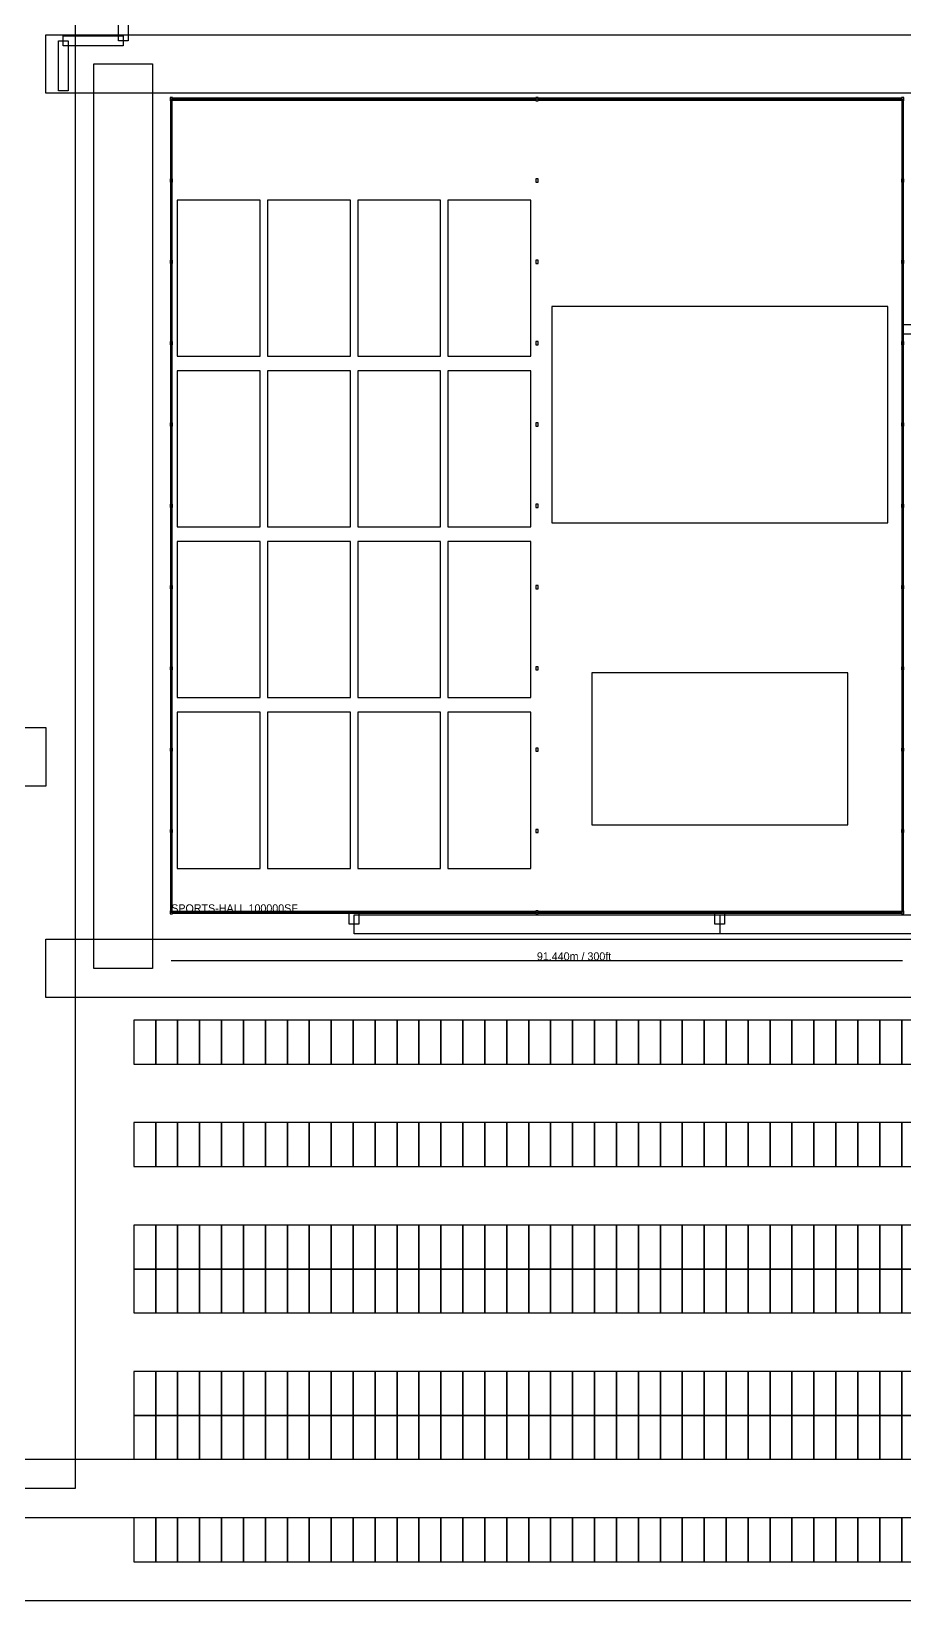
# Model space of a CAD drawing. Header units: metres. Extents: x 0 to 400, y -12 to 500.
# Drawn here: x 102.5 to 211.7, y 0 to 196.1 of the extents above; entities that cross this region are included whole.
import ezdxf

# ---------------------------------------------------------------- set-up
doc = ezdxf.new("R2010")
doc.units = ezdxf.units.M
for name, color, linetype in [('ASSUMED_BOUNDARY', 7, 'CONTINUOUS'), ('COURT_FREE_ZONE', 7, 'CONTINUOUS'), ('DIMENSIONS', 7, 'CONTINUOUS'), ('HALL_SPORTS-HALL', 7, 'CONTINUOUS'), ('IFCCOLUMN', 7, 'CONTINUOUS'), ('IFCDOOR', 7, 'CONTINUOUS'), ('IFCWALL', 7, 'CONTINUOUS'), ('NOTES', 7, 'CONTINUOUS'), ('PARKING_L1', 7, 'CONTINUOUS'), ('SITE_ROADS', 7, 'CONTINUOUS'), ('SITE_WALKS', 7, 'CONTINUOUS')]:
    doc.layers.add(name, color=color, linetype=linetype)

msp = doc.modelspace()

# ---------------------------------------------------------------- linework, layer by layer
at = {"layer": 'ASSUMED_BOUNDARY'}
msp.add_lwpolyline([(20, 0), (400, 0), (400, 500), (0, 500), (0, 196.485768), (20, 196.485768), (20, 121), (2, 121), (2, 86), (20, 86)], close=True, dxfattribs=at)
at = {"layer": 'COURT_FREE_ZONE'}
for points in [[(120.762, 155.4944), (131.1252, 155.4944), (131.1252, 175.0016), (120.762, 175.0016)], [(132.0396, 155.4944), (142.4028, 155.4944), (142.4028, 175.0016), (132.0396, 175.0016)], [(143.3172, 155.4944), (153.6804, 155.4944), (153.6804, 175.0016), (143.3172, 175.0016)], [(154.5948, 155.4944), (164.958, 155.4944), (164.958, 175.0016), (154.5948, 175.0016)], [(209.58, 134.6792), (209.58, 161.6792), (167.58, 161.6792), (167.58, 134.6792)], [(120.762, 134.1584), (131.1252, 134.1584), (131.1252, 153.6656), (120.762, 153.6656)], [(132.0396, 134.1584), (142.4028, 134.1584), (142.4028, 153.6656), (132.0396, 153.6656)], [(143.3172, 134.1584), (153.6804, 134.1584), (153.6804, 153.6656), (143.3172, 153.6656)], [(154.5948, 134.1584), (164.958, 134.1584), (164.958, 153.6656), (154.5948, 153.6656)], [(120.762, 112.8224), (131.1252, 112.8224), (131.1252, 132.3296), (120.762, 132.3296)], [(132.0396, 112.8224), (142.4028, 112.8224), (142.4028, 132.3296), (132.0396, 132.3296)], [(143.3172, 112.8224), (153.6804, 112.8224), (153.6804, 132.3296), (143.3172, 132.3296)], [(154.5948, 112.8224), (164.958, 112.8224), (164.958, 132.3296), (154.5948, 132.3296)], [(172.58, 96.9216), (204.58, 96.9216), (204.58, 115.9216), (172.58, 115.9216)], [(120.762, 91.4864), (131.1252, 91.4864), (131.1252, 110.9936), (120.762, 110.9936)], [(132.0396, 91.4864), (142.4028, 91.4864), (142.4028, 110.9936), (132.0396, 110.9936)], [(143.3172, 91.4864), (153.6804, 91.4864), (153.6804, 110.9936), (143.3172, 110.9936)], [(154.5948, 91.4864), (164.958, 91.4864), (164.958, 110.9936), (154.5948, 110.9936)]]:
    msp.add_lwpolyline(points, close=True, dxfattribs=at)
at = {"layer": 'DIMENSIONS'}
msp.add_lwpolyline([(120, 80), (211.44, 80)], dxfattribs=at)
at = {"layer": 'HALL_SPORTS-HALL'}
msp.add_lwpolyline([(120, 86), (211.44, 86), (211.44, 187.6), (120, 187.6)], close=True, dxfattribs=at)
at = {"layer": 'IFCCOLUMN'}
for points in [[(119.85, 187.400006), (120.15, 187.400006), (120.15, 187.800006), (119.85, 187.800006)], [(165.570001, 187.400006), (165.870001, 187.400006), (165.870001, 187.800006), (165.570001, 187.800006)], [(211.290002, 187.400006), (211.590002, 187.400006), (211.590002, 187.800006), (211.290002, 187.800006)], [(119.85, 177.240002), (120.15, 177.240002), (120.15, 177.640002), (119.85, 177.640002)], [(165.570001, 177.240002), (165.870001, 177.240002), (165.870001, 177.640002), (165.570001, 177.640002)], [(211.290002, 177.240002), (211.590002, 177.240002), (211.590002, 177.640002), (211.290002, 177.640002)], [(119.85, 167.079999), (120.15, 167.079999), (120.15, 167.479999), (119.85, 167.479999)], [(165.570001, 167.079999), (165.870001, 167.079999), (165.870001, 167.479999), (165.570001, 167.479999)], [(211.290002, 167.079999), (211.590002, 167.079999), (211.590002, 167.479999), (211.290002, 167.479999)], [(119.85, 156.919995), (120.15, 156.919995), (120.15, 157.319995), (119.85, 157.319995)], [(165.570001, 156.919995), (165.870001, 156.919995), (165.870001, 157.319995), (165.570001, 157.319995)], [(211.290002, 156.919995), (211.590002, 156.919995), (211.590002, 157.319995), (211.290002, 157.319995)], [(119.85, 146.760007), (120.15, 146.760007), (120.15, 147.160007), (119.85, 147.160007)], [(165.570001, 146.760007), (165.870001, 146.760007), (165.870001, 147.160007), (165.570001, 147.160007)], [(211.290002, 146.760007), (211.590002, 146.760007), (211.590002, 147.160007), (211.290002, 147.160007)], [(119.85, 136.600003), (120.15, 136.600003), (120.15, 137.000003), (119.85, 137.000003)], [(165.570001, 136.600003), (165.870001, 136.600003), (165.870001, 137.000003), (165.570001, 137.000003)], [(211.290002, 136.600003), (211.590002, 136.600003), (211.590002, 137.000003), (211.290002, 137.000003)], [(119.85, 126.439999), (120.15, 126.439999), (120.15, 126.839999), (119.85, 126.839999)], [(165.570001, 126.439999), (165.870001, 126.439999), (165.870001, 126.839999), (165.570001, 126.839999)], [(211.290002, 126.439999), (211.590002, 126.439999), (211.590002, 126.839999), (211.290002, 126.839999)], [(119.85, 116.280003), (120.15, 116.280003), (120.15, 116.680003), (119.85, 116.680003)], [(165.570001, 116.280003), (165.870001, 116.280003), (165.870001, 116.680003), (165.570001, 116.680003)], [(211.290002, 116.280003), (211.590002, 116.280003), (211.590002, 116.680003), (211.290002, 116.680003)], [(119.85, 106.12), (120.15, 106.12), (120.15, 106.52), (119.85, 106.52)], [(165.570001, 106.12), (165.870001, 106.12), (165.870001, 106.52), (165.570001, 106.52)], [(211.290002, 106.12), (211.590002, 106.12), (211.590002, 106.52), (211.290002, 106.52)], [(119.85, 95.960004), (120.15, 95.960004), (120.15, 96.360004), (119.85, 96.360004)], [(165.570001, 95.960004), (165.870001, 95.960004), (165.870001, 96.360004), (165.570001, 96.360004)], [(211.290002, 95.960004), (211.590002, 95.960004), (211.590002, 96.360004), (211.290002, 96.360004)], [(119.85, 85.8), (120.15, 85.8), (120.15, 86.2), (119.85, 86.2)], [(165.570001, 85.8), (165.870001, 85.8), (165.870001, 86.2), (165.570001, 86.2)], [(211.290002, 85.8), (211.590002, 85.8), (211.590002, 86.2), (211.290002, 86.2)]]:
    msp.add_lwpolyline(points, close=True, dxfattribs=at)
at = {"layer": 'IFCDOOR'}
for points in [[(141.6408, 187.57), (144.0792, 187.57), (144.0792, 187.63), (141.6408, 187.63)], [(187.3608, 187.57), (189.7992, 187.57), (189.7992, 187.63), (187.3608, 187.63)], [(211.41, 160.3712), (211.47, 160.3712), (211.47, 164.0288), (211.41, 164.0288)], [(119.97, 130.5008), (120.03, 130.5008), (120.03, 132.9392), (119.97, 132.9392)], [(141.6408, 85.97), (144.0792, 85.97), (144.0792, 86.03), (141.6408, 86.03)], [(187.3608, 85.97), (189.7992, 85.97), (189.7992, 86.03), (187.3608, 86.03)]]:
    msp.add_lwpolyline(points, close=True, dxfattribs=at)
at = {"layer": 'IFCWALL'}
for points in [[(119.89, 177.54), (120.11, 177.54), (120.11, 187.5), (119.89, 187.5)], [(119.89, 177.54), (120.11, 177.54), (120.11, 187.5), (119.89, 187.5)], [(120.15, 187.49), (165.57, 187.49), (165.57, 187.71), (120.15, 187.71)], [(165.87, 187.49), (211.29, 187.49), (211.29, 187.71), (165.87, 187.71)], [(211.33, 177.54), (211.55, 177.54), (211.55, 187.5), (211.33, 187.5)], [(211.33, 177.54), (211.55, 177.54), (211.55, 187.5), (211.33, 187.5)], [(119.89, 167.38), (120.11, 167.38), (120.11, 177.34), (119.89, 177.34)], [(119.89, 167.38), (120.11, 167.38), (120.11, 177.34), (119.89, 177.34)], [(211.33, 167.38), (211.55, 167.38), (211.55, 177.34), (211.33, 177.34)], [(211.33, 167.38), (211.55, 167.38), (211.55, 177.34), (211.33, 177.34)], [(119.89, 157.22), (120.11, 157.22), (120.11, 167.18), (119.89, 167.18)], [(119.89, 157.22), (120.11, 157.22), (120.11, 167.18), (119.89, 167.18)], [(211.33, 157.22), (211.55, 157.22), (211.55, 167.18), (211.33, 167.18)], [(119.89, 147.06), (120.11, 147.06), (120.11, 157.02), (119.89, 157.02)], [(119.89, 147.06), (120.11, 147.06), (120.11, 157.02), (119.89, 157.02)], [(211.33, 147.06), (211.55, 147.06), (211.55, 157.02), (211.33, 157.02)], [(211.33, 147.06), (211.55, 147.06), (211.55, 157.02), (211.33, 157.02)], [(119.89, 136.9), (120.11, 136.9), (120.11, 146.86), (119.89, 146.86)], [(119.89, 136.9), (120.11, 136.9), (120.11, 146.86), (119.89, 146.86)], [(211.33, 136.9), (211.55, 136.9), (211.55, 146.86), (211.33, 146.86)], [(211.33, 136.9), (211.55, 136.9), (211.55, 146.86), (211.33, 146.86)], [(119.89, 126.74), (120.11, 126.74), (120.11, 136.7), (119.89, 136.7)], [(211.33, 126.74), (211.55, 126.74), (211.55, 136.7), (211.33, 136.7)], [(211.33, 126.74), (211.55, 126.74), (211.55, 136.7), (211.33, 136.7)], [(119.89, 116.58), (120.11, 116.58), (120.11, 126.54), (119.89, 126.54)], [(119.89, 116.58), (120.11, 116.58), (120.11, 126.54), (119.89, 126.54)], [(211.33, 116.58), (211.55, 116.58), (211.55, 126.54), (211.33, 126.54)], [(211.33, 116.58), (211.55, 116.58), (211.55, 126.54), (211.33, 126.54)], [(119.89, 106.42), (120.11, 106.42), (120.11, 116.38), (119.89, 116.38)], [(119.89, 106.42), (120.11, 106.42), (120.11, 116.38), (119.89, 116.38)], [(211.33, 106.42), (211.55, 106.42), (211.55, 116.38), (211.33, 116.38)], [(211.33, 106.42), (211.55, 106.42), (211.55, 116.38), (211.33, 116.38)], [(119.89, 96.26), (120.11, 96.26), (120.11, 106.22), (119.89, 106.22)], [(119.89, 96.26), (120.11, 96.26), (120.11, 106.22), (119.89, 106.22)], [(211.33, 96.26), (211.55, 96.26), (211.55, 106.22), (211.33, 106.22)], [(211.33, 96.26), (211.55, 96.26), (211.55, 106.22), (211.33, 106.22)], [(119.89, 86.1), (120.11, 86.1), (120.11, 96.06), (119.89, 96.06)], [(119.89, 86.1), (120.11, 86.1), (120.11, 96.06), (119.89, 96.06)], [(211.33, 86.1), (211.55, 86.1), (211.55, 96.06), (211.33, 96.06)], [(211.33, 86.1), (211.55, 86.1), (211.55, 96.06), (211.33, 96.06)], [(120.15, 85.89), (165.57, 85.89), (165.57, 86.11), (120.15, 86.11)], [(165.87, 85.89), (211.29, 85.89), (211.29, 86.11), (165.87, 86.11)]]:
    msp.add_lwpolyline(points, close=True, dxfattribs=at)
at = {"layer": 'PARKING_L1'}
for points in [[(115.3152, 67.0352), (118.0584, 67.0352), (118.0584, 72.5216), (115.3152, 72.5216)], [(118.0584, 67.0352), (120.8016, 67.0352), (120.8016, 72.5216), (118.0584, 72.5216)], [(120.8016, 67.0352), (123.5448, 67.0352), (123.5448, 72.5216), (120.8016, 72.5216)], [(123.5448, 67.0352), (126.288, 67.0352), (126.288, 72.5216), (123.5448, 72.5216)], [(126.288, 67.0352), (129.0312, 67.0352), (129.0312, 72.5216), (126.288, 72.5216)], [(129.0312, 67.0352), (131.7744, 67.0352), (131.7744, 72.5216), (129.0312, 72.5216)], [(131.7744, 67.0352), (134.5176, 67.0352), (134.5176, 72.5216), (131.7744, 72.5216)], [(134.5176, 67.0352), (137.2608, 67.0352), (137.2608, 72.5216), (134.5176, 72.5216)], [(137.2608, 67.0352), (140.004, 67.0352), (140.004, 72.5216), (137.2608, 72.5216)], [(140.004, 67.0352), (142.7472, 67.0352), (142.7472, 72.5216), (140.004, 72.5216)], [(142.7472, 67.0352), (145.4904, 67.0352), (145.4904, 72.5216), (142.7472, 72.5216)], [(145.4904, 67.0352), (148.2336, 67.0352), (148.2336, 72.5216), (145.4904, 72.5216)], [(148.2336, 67.0352), (150.9768, 67.0352), (150.9768, 72.5216), (148.2336, 72.5216)], [(150.9768, 67.0352), (153.72, 67.0352), (153.72, 72.5216), (150.9768, 72.5216)], [(153.72, 67.0352), (156.4632, 67.0352), (156.4632, 72.5216), (153.72, 72.5216)], [(156.4632, 67.0352), (159.2064, 67.0352), (159.2064, 72.5216), (156.4632, 72.5216)], [(159.2064, 67.0352), (161.9496, 67.0352), (161.9496, 72.5216), (159.2064, 72.5216)], [(161.9496, 67.0352), (164.6928, 67.0352), (164.6928, 72.5216), (161.9496, 72.5216)], [(164.6928, 67.0352), (167.436, 67.0352), (167.436, 72.5216), (164.6928, 72.5216)], [(167.436, 67.0352), (170.1792, 67.0352), (170.1792, 72.5216), (167.436, 72.5216)], [(170.1792, 67.0352), (172.9224, 67.0352), (172.9224, 72.5216), (170.1792, 72.5216)], [(172.9224, 67.0352), (175.6656, 67.0352), (175.6656, 72.5216), (172.9224, 72.5216)], [(175.6656, 67.0352), (178.4088, 67.0352), (178.4088, 72.5216), (175.6656, 72.5216)], [(178.4088, 67.0352), (181.152, 67.0352), (181.152, 72.5216), (178.4088, 72.5216)], [(181.152, 67.0352), (183.8952, 67.0352), (183.8952, 72.5216), (181.152, 72.5216)], [(183.8952, 67.0352), (186.6384, 67.0352), (186.6384, 72.5216), (183.8952, 72.5216)], [(186.6384, 67.0352), (189.3816, 67.0352), (189.3816, 72.5216), (186.6384, 72.5216)], [(189.3816, 67.0352), (192.1248, 67.0352), (192.1248, 72.5216), (189.3816, 72.5216)], [(192.1248, 67.0352), (194.868, 67.0352), (194.868, 72.5216), (192.1248, 72.5216)], [(194.868, 67.0352), (197.6112, 67.0352), (197.6112, 72.5216), (194.868, 72.5216)], [(197.6112, 67.0352), (200.3544, 67.0352), (200.3544, 72.5216), (197.6112, 72.5216)], [(200.3544, 67.0352), (203.0976, 67.0352), (203.0976, 72.5216), (200.3544, 72.5216)], [(203.0976, 67.0352), (205.8408, 67.0352), (205.8408, 72.5216), (203.0976, 72.5216)], [(205.8408, 67.0352), (208.584, 67.0352), (208.584, 72.5216), (205.8408, 72.5216)], [(208.584, 67.0352), (211.3272, 67.0352), (211.3272, 72.5216), (208.584, 72.5216)], [(211.3272, 67.0352), (214.0704, 67.0352), (214.0704, 72.5216), (211.3272, 72.5216)], [(115.3152, 54.2336), (118.0584, 54.2336), (118.0584, 59.72), (115.3152, 59.72)], [(118.0584, 54.2336), (120.8016, 54.2336), (120.8016, 59.72), (118.0584, 59.72)], [(120.8016, 54.2336), (123.5448, 54.2336), (123.5448, 59.72), (120.8016, 59.72)], [(123.5448, 54.2336), (126.288, 54.2336), (126.288, 59.72), (123.5448, 59.72)], [(126.288, 54.2336), (129.0312, 54.2336), (129.0312, 59.72), (126.288, 59.72)], [(129.0312, 54.2336), (131.7744, 54.2336), (131.7744, 59.72), (129.0312, 59.72)], [(131.7744, 54.2336), (134.5176, 54.2336), (134.5176, 59.72), (131.7744, 59.72)], [(134.5176, 54.2336), (137.2608, 54.2336), (137.2608, 59.72), (134.5176, 59.72)], [(137.2608, 54.2336), (140.004, 54.2336), (140.004, 59.72), (137.2608, 59.72)], [(140.004, 54.2336), (142.7472, 54.2336), (142.7472, 59.72), (140.004, 59.72)], [(142.7472, 54.2336), (145.4904, 54.2336), (145.4904, 59.72), (142.7472, 59.72)], [(145.4904, 54.2336), (148.2336, 54.2336), (148.2336, 59.72), (145.4904, 59.72)], [(148.2336, 54.2336), (150.9768, 54.2336), (150.9768, 59.72), (148.2336, 59.72)], [(150.9768, 54.2336), (153.72, 54.2336), (153.72, 59.72), (150.9768, 59.72)], [(153.72, 54.2336), (156.4632, 54.2336), (156.4632, 59.72), (153.72, 59.72)], [(156.4632, 54.2336), (159.2064, 54.2336), (159.2064, 59.72), (156.4632, 59.72)], [(159.2064, 54.2336), (161.9496, 54.2336), (161.9496, 59.72), (159.2064, 59.72)], [(161.9496, 54.2336), (164.6928, 54.2336), (164.6928, 59.72), (161.9496, 59.72)], [(164.6928, 54.2336), (167.436, 54.2336), (167.436, 59.72), (164.6928, 59.72)], [(167.436, 54.2336), (170.1792, 54.2336), (170.1792, 59.72), (167.436, 59.72)], [(170.1792, 54.2336), (172.9224, 54.2336), (172.9224, 59.72), (170.1792, 59.72)], [(172.9224, 54.2336), (175.6656, 54.2336), (175.6656, 59.72), (172.9224, 59.72)], [(175.6656, 54.2336), (178.4088, 54.2336), (178.4088, 59.72), (175.6656, 59.72)], [(178.4088, 54.2336), (181.152, 54.2336), (181.152, 59.72), (178.4088, 59.72)], [(181.152, 54.2336), (183.8952, 54.2336), (183.8952, 59.72), (181.152, 59.72)], [(183.8952, 54.2336), (186.6384, 54.2336), (186.6384, 59.72), (183.8952, 59.72)], [(186.6384, 54.2336), (189.3816, 54.2336), (189.3816, 59.72), (186.6384, 59.72)], [(189.3816, 54.2336), (192.1248, 54.2336), (192.1248, 59.72), (189.3816, 59.72)], [(192.1248, 54.2336), (194.868, 54.2336), (194.868, 59.72), (192.1248, 59.72)], [(194.868, 54.2336), (197.6112, 54.2336), (197.6112, 59.72), (194.868, 59.72)], [(197.6112, 54.2336), (200.3544, 54.2336), (200.3544, 59.72), (197.6112, 59.72)], [(200.3544, 54.2336), (203.0976, 54.2336), (203.0976, 59.72), (200.3544, 59.72)], [(203.0976, 54.2336), (205.8408, 54.2336), (205.8408, 59.72), (203.0976, 59.72)], [(205.8408, 54.2336), (208.584, 54.2336), (208.584, 59.72), (205.8408, 59.72)], [(208.584, 54.2336), (211.3272, 54.2336), (211.3272, 59.72), (208.584, 59.72)], [(211.3272, 54.2336), (214.0704, 54.2336), (214.0704, 59.72), (211.3272, 59.72)], [(115.3152, 41.432), (118.0584, 41.432), (118.0584, 46.9184), (115.3152, 46.9184)], [(118.0584, 41.432), (120.8016, 41.432), (120.8016, 46.9184), (118.0584, 46.9184)], [(120.8016, 41.432), (123.5448, 41.432), (123.5448, 46.9184), (120.8016, 46.9184)], [(123.5448, 41.432), (126.288, 41.432), (126.288, 46.9184), (123.5448, 46.9184)], [(126.288, 41.432), (129.0312, 41.432), (129.0312, 46.9184), (126.288, 46.9184)], [(129.0312, 41.432), (131.7744, 41.432), (131.7744, 46.9184), (129.0312, 46.9184)], [(131.7744, 41.432), (134.5176, 41.432), (134.5176, 46.9184), (131.7744, 46.9184)], [(134.5176, 41.432), (137.2608, 41.432), (137.2608, 46.9184), (134.5176, 46.9184)], [(137.2608, 41.432), (140.004, 41.432), (140.004, 46.9184), (137.2608, 46.9184)], [(140.004, 41.432), (142.7472, 41.432), (142.7472, 46.9184), (140.004, 46.9184)], [(142.7472, 41.432), (145.4904, 41.432), (145.4904, 46.9184), (142.7472, 46.9184)], [(145.4904, 41.432), (148.2336, 41.432), (148.2336, 46.9184), (145.4904, 46.9184)], [(148.2336, 41.432), (150.9768, 41.432), (150.9768, 46.9184), (148.2336, 46.9184)], [(150.9768, 41.432), (153.72, 41.432), (153.72, 46.9184), (150.9768, 46.9184)], [(153.72, 41.432), (156.4632, 41.432), (156.4632, 46.9184), (153.72, 46.9184)], [(156.4632, 41.432), (159.2064, 41.432), (159.2064, 46.9184), (156.4632, 46.9184)], [(159.2064, 41.432), (161.9496, 41.432), (161.9496, 46.9184), (159.2064, 46.9184)], [(161.9496, 41.432), (164.6928, 41.432), (164.6928, 46.9184), (161.9496, 46.9184)], [(164.6928, 41.432), (167.436, 41.432), (167.436, 46.9184), (164.6928, 46.9184)], [(167.436, 41.432), (170.1792, 41.432), (170.1792, 46.9184), (167.436, 46.9184)], [(170.1792, 41.432), (172.9224, 41.432), (172.9224, 46.9184), (170.1792, 46.9184)], [(172.9224, 41.432), (175.6656, 41.432), (175.6656, 46.9184), (172.9224, 46.9184)], [(175.6656, 41.432), (178.4088, 41.432), (178.4088, 46.9184), (175.6656, 46.9184)], [(178.4088, 41.432), (181.152, 41.432), (181.152, 46.9184), (178.4088, 46.9184)], [(181.152, 41.432), (183.8952, 41.432), (183.8952, 46.9184), (181.152, 46.9184)], [(183.8952, 41.432), (186.6384, 41.432), (186.6384, 46.9184), (183.8952, 46.9184)], [(186.6384, 41.432), (189.3816, 41.432), (189.3816, 46.9184), (186.6384, 46.9184)], [(189.3816, 41.432), (192.1248, 41.432), (192.1248, 46.9184), (189.3816, 46.9184)], [(192.1248, 41.432), (194.868, 41.432), (194.868, 46.9184), (192.1248, 46.9184)], [(194.868, 41.432), (197.6112, 41.432), (197.6112, 46.9184), (194.868, 46.9184)], [(197.6112, 41.432), (200.3544, 41.432), (200.3544, 46.9184), (197.6112, 46.9184)], [(200.3544, 41.432), (203.0976, 41.432), (203.0976, 46.9184), (200.3544, 46.9184)], [(203.0976, 41.432), (205.8408, 41.432), (205.8408, 46.9184), (203.0976, 46.9184)], [(205.8408, 41.432), (208.584, 41.432), (208.584, 46.9184), (205.8408, 46.9184)], [(208.584, 41.432), (211.3272, 41.432), (211.3272, 46.9184), (208.584, 46.9184)], [(211.3272, 41.432), (214.0704, 41.432), (214.0704, 46.9184), (211.3272, 46.9184)], [(115.3152, 35.9456), (118.0584, 35.9456), (118.0584, 41.432), (115.3152, 41.432)], [(118.0584, 35.9456), (120.8016, 35.9456), (120.8016, 41.432), (118.0584, 41.432)], [(120.8016, 35.9456), (123.5448, 35.9456), (123.5448, 41.432), (120.8016, 41.432)], [(123.5448, 35.9456), (126.288, 35.9456), (126.288, 41.432), (123.5448, 41.432)], [(126.288, 35.9456), (129.0312, 35.9456), (129.0312, 41.432), (126.288, 41.432)], [(129.0312, 35.9456), (131.7744, 35.9456), (131.7744, 41.432), (129.0312, 41.432)], [(131.7744, 35.9456), (134.5176, 35.9456), (134.5176, 41.432), (131.7744, 41.432)], [(134.5176, 35.9456), (137.2608, 35.9456), (137.2608, 41.432), (134.5176, 41.432)], [(137.2608, 35.9456), (140.004, 35.9456), (140.004, 41.432), (137.2608, 41.432)], [(140.004, 35.9456), (142.7472, 35.9456), (142.7472, 41.432), (140.004, 41.432)], [(142.7472, 35.9456), (145.4904, 35.9456), (145.4904, 41.432), (142.7472, 41.432)], [(145.4904, 35.9456), (148.2336, 35.9456), (148.2336, 41.432), (145.4904, 41.432)], [(148.2336, 35.9456), (150.9768, 35.9456), (150.9768, 41.432), (148.2336, 41.432)], [(150.9768, 35.9456), (153.72, 35.9456), (153.72, 41.432), (150.9768, 41.432)], [(153.72, 35.9456), (156.4632, 35.9456), (156.4632, 41.432), (153.72, 41.432)], [(156.4632, 35.9456), (159.2064, 35.9456), (159.2064, 41.432), (156.4632, 41.432)], [(159.2064, 35.9456), (161.9496, 35.9456), (161.9496, 41.432), (159.2064, 41.432)], [(161.9496, 35.9456), (164.6928, 35.9456), (164.6928, 41.432), (161.9496, 41.432)], [(164.6928, 35.9456), (167.436, 35.9456), (167.436, 41.432), (164.6928, 41.432)], [(167.436, 35.9456), (170.1792, 35.9456), (170.1792, 41.432), (167.436, 41.432)], [(170.1792, 35.9456), (172.9224, 35.9456), (172.9224, 41.432), (170.1792, 41.432)], [(172.9224, 35.9456), (175.6656, 35.9456), (175.6656, 41.432), (172.9224, 41.432)], [(175.6656, 35.9456), (178.4088, 35.9456), (178.4088, 41.432), (175.6656, 41.432)], [(178.4088, 35.9456), (181.152, 35.9456), (181.152, 41.432), (178.4088, 41.432)], [(181.152, 35.9456), (183.8952, 35.9456), (183.8952, 41.432), (181.152, 41.432)], [(183.8952, 35.9456), (186.6384, 35.9456), (186.6384, 41.432), (183.8952, 41.432)], [(186.6384, 35.9456), (189.3816, 35.9456), (189.3816, 41.432), (186.6384, 41.432)], [(189.3816, 35.9456), (192.1248, 35.9456), (192.1248, 41.432), (189.3816, 41.432)], [(192.1248, 35.9456), (194.868, 35.9456), (194.868, 41.432), (192.1248, 41.432)], [(194.868, 35.9456), (197.6112, 35.9456), (197.6112, 41.432), (194.868, 41.432)], [(197.6112, 35.9456), (200.3544, 35.9456), (200.3544, 41.432), (197.6112, 41.432)], [(200.3544, 35.9456), (203.0976, 35.9456), (203.0976, 41.432), (200.3544, 41.432)], [(203.0976, 35.9456), (205.8408, 35.9456), (205.8408, 41.432), (203.0976, 41.432)], [(205.8408, 35.9456), (208.584, 35.9456), (208.584, 41.432), (205.8408, 41.432)], [(208.584, 35.9456), (211.3272, 35.9456), (211.3272, 41.432), (208.584, 41.432)], [(211.3272, 35.9456), (214.0704, 35.9456), (214.0704, 41.432), (211.3272, 41.432)], [(115.3152, 23.144), (118.0584, 23.144), (118.0584, 28.6304), (115.3152, 28.6304)], [(118.0584, 23.144), (120.8016, 23.144), (120.8016, 28.6304), (118.0584, 28.6304)], [(120.8016, 23.144), (123.5448, 23.144), (123.5448, 28.6304), (120.8016, 28.6304)], [(123.5448, 23.144), (126.288, 23.144), (126.288, 28.6304), (123.5448, 28.6304)], [(126.288, 23.144), (129.0312, 23.144), (129.0312, 28.6304), (126.288, 28.6304)], [(129.0312, 23.144), (131.7744, 23.144), (131.7744, 28.6304), (129.0312, 28.6304)], [(131.7744, 23.144), (134.5176, 23.144), (134.5176, 28.6304), (131.7744, 28.6304)], [(134.5176, 23.144), (137.2608, 23.144), (137.2608, 28.6304), (134.5176, 28.6304)], [(137.2608, 23.144), (140.004, 23.144), (140.004, 28.6304), (137.2608, 28.6304)], [(140.004, 23.144), (142.7472, 23.144), (142.7472, 28.6304), (140.004, 28.6304)], [(142.7472, 23.144), (145.4904, 23.144), (145.4904, 28.6304), (142.7472, 28.6304)], [(145.4904, 23.144), (148.2336, 23.144), (148.2336, 28.6304), (145.4904, 28.6304)], [(148.2336, 23.144), (150.9768, 23.144), (150.9768, 28.6304), (148.2336, 28.6304)], [(150.9768, 23.144), (153.72, 23.144), (153.72, 28.6304), (150.9768, 28.6304)], [(153.72, 23.144), (156.4632, 23.144), (156.4632, 28.6304), (153.72, 28.6304)], [(156.4632, 23.144), (159.2064, 23.144), (159.2064, 28.6304), (156.4632, 28.6304)], [(159.2064, 23.144), (161.9496, 23.144), (161.9496, 28.6304), (159.2064, 28.6304)], [(161.9496, 23.144), (164.6928, 23.144), (164.6928, 28.6304), (161.9496, 28.6304)], [(164.6928, 23.144), (167.436, 23.144), (167.436, 28.6304), (164.6928, 28.6304)], [(167.436, 23.144), (170.1792, 23.144), (170.1792, 28.6304), (167.436, 28.6304)], [(170.1792, 23.144), (172.9224, 23.144), (172.9224, 28.6304), (170.1792, 28.6304)], [(172.9224, 23.144), (175.6656, 23.144), (175.6656, 28.6304), (172.9224, 28.6304)], [(175.6656, 23.144), (178.4088, 23.144), (178.4088, 28.6304), (175.6656, 28.6304)], [(178.4088, 23.144), (181.152, 23.144), (181.152, 28.6304), (178.4088, 28.6304)], [(181.152, 23.144), (183.8952, 23.144), (183.8952, 28.6304), (181.152, 28.6304)], [(183.8952, 23.144), (186.6384, 23.144), (186.6384, 28.6304), (183.8952, 28.6304)], [(186.6384, 23.144), (189.3816, 23.144), (189.3816, 28.6304), (186.6384, 28.6304)], [(189.3816, 23.144), (192.1248, 23.144), (192.1248, 28.6304), (189.3816, 28.6304)], [(192.1248, 23.144), (194.868, 23.144), (194.868, 28.6304), (192.1248, 28.6304)], [(194.868, 23.144), (197.6112, 23.144), (197.6112, 28.6304), (194.868, 28.6304)], [(197.6112, 23.144), (200.3544, 23.144), (200.3544, 28.6304), (197.6112, 28.6304)], [(200.3544, 23.144), (203.0976, 23.144), (203.0976, 28.6304), (200.3544, 28.6304)], [(203.0976, 23.144), (205.8408, 23.144), (205.8408, 28.6304), (203.0976, 28.6304)], [(205.8408, 23.144), (208.584, 23.144), (208.584, 28.6304), (205.8408, 28.6304)], [(208.584, 23.144), (211.3272, 23.144), (211.3272, 28.6304), (208.584, 28.6304)], [(211.3272, 23.144), (214.0704, 23.144), (214.0704, 28.6304), (211.3272, 28.6304)], [(115.3152, 17.6576), (118.0584, 17.6576), (118.0584, 23.144), (115.3152, 23.144)], [(118.0584, 17.6576), (120.8016, 17.6576), (120.8016, 23.144), (118.0584, 23.144)], [(120.8016, 17.6576), (123.5448, 17.6576), (123.5448, 23.144), (120.8016, 23.144)], [(123.5448, 17.6576), (126.288, 17.6576), (126.288, 23.144), (123.5448, 23.144)], [(126.288, 17.6576), (129.0312, 17.6576), (129.0312, 23.144), (126.288, 23.144)], [(129.0312, 17.6576), (131.7744, 17.6576), (131.7744, 23.144), (129.0312, 23.144)], [(131.7744, 17.6576), (134.5176, 17.6576), (134.5176, 23.144), (131.7744, 23.144)], [(134.5176, 17.6576), (137.2608, 17.6576), (137.2608, 23.144), (134.5176, 23.144)], [(137.2608, 17.6576), (140.004, 17.6576), (140.004, 23.144), (137.2608, 23.144)], [(140.004, 17.6576), (142.7472, 17.6576), (142.7472, 23.144), (140.004, 23.144)], [(142.7472, 17.6576), (145.4904, 17.6576), (145.4904, 23.144), (142.7472, 23.144)], [(145.4904, 17.6576), (148.2336, 17.6576), (148.2336, 23.144), (145.4904, 23.144)], [(148.2336, 17.6576), (150.9768, 17.6576), (150.9768, 23.144), (148.2336, 23.144)], [(150.9768, 17.6576), (153.72, 17.6576), (153.72, 23.144), (150.9768, 23.144)], [(153.72, 17.6576), (156.4632, 17.6576), (156.4632, 23.144), (153.72, 23.144)], [(156.4632, 17.6576), (159.2064, 17.6576), (159.2064, 23.144), (156.4632, 23.144)], [(159.2064, 17.6576), (161.9496, 17.6576), (161.9496, 23.144), (159.2064, 23.144)], [(161.9496, 17.6576), (164.6928, 17.6576), (164.6928, 23.144), (161.9496, 23.144)], [(164.6928, 17.6576), (167.436, 17.6576), (167.436, 23.144), (164.6928, 23.144)], [(167.436, 17.6576), (170.1792, 17.6576), (170.1792, 23.144), (167.436, 23.144)], [(170.1792, 17.6576), (172.9224, 17.6576), (172.9224, 23.144), (170.1792, 23.144)], [(172.9224, 17.6576), (175.6656, 17.6576), (175.6656, 23.144), (172.9224, 23.144)], [(175.6656, 17.6576), (178.4088, 17.6576), (178.4088, 23.144), (175.6656, 23.144)], [(178.4088, 17.6576), (181.152, 17.6576), (181.152, 23.144), (178.4088, 23.144)], [(181.152, 17.6576), (183.8952, 17.6576), (183.8952, 23.144), (181.152, 23.144)], [(183.8952, 17.6576), (186.6384, 17.6576), (186.6384, 23.144), (183.8952, 23.144)], [(186.6384, 17.6576), (189.3816, 17.6576), (189.3816, 23.144), (186.6384, 23.144)], [(189.3816, 17.6576), (192.1248, 17.6576), (192.1248, 23.144), (189.3816, 23.144)], [(192.1248, 17.6576), (194.868, 17.6576), (194.868, 23.144), (192.1248, 23.144)], [(194.868, 17.6576), (197.6112, 17.6576), (197.6112, 23.144), (194.868, 23.144)], [(197.6112, 17.6576), (200.3544, 17.6576), (200.3544, 23.144), (197.6112, 23.144)], [(200.3544, 17.6576), (203.0976, 17.6576), (203.0976, 23.144), (200.3544, 23.144)], [(203.0976, 17.6576), (205.8408, 17.6576), (205.8408, 23.144), (203.0976, 23.144)], [(205.8408, 17.6576), (208.584, 17.6576), (208.584, 23.144), (205.8408, 23.144)], [(208.584, 17.6576), (211.3272, 17.6576), (211.3272, 23.144), (208.584, 23.144)], [(211.3272, 17.6576), (214.0704, 17.6576), (214.0704, 23.144), (211.3272, 23.144)], [(115.3152, 4.856), (118.0584, 4.856), (118.0584, 10.3424), (115.3152, 10.3424)], [(118.0584, 4.856), (120.8016, 4.856), (120.8016, 10.3424), (118.0584, 10.3424)], [(120.8016, 4.856), (123.5448, 4.856), (123.5448, 10.3424), (120.8016, 10.3424)], [(123.5448, 4.856), (126.288, 4.856), (126.288, 10.3424), (123.5448, 10.3424)], [(126.288, 4.856), (129.0312, 4.856), (129.0312, 10.3424), (126.288, 10.3424)], [(129.0312, 4.856), (131.7744, 4.856), (131.7744, 10.3424), (129.0312, 10.3424)], [(131.7744, 4.856), (134.5176, 4.856), (134.5176, 10.3424), (131.7744, 10.3424)], [(134.5176, 4.856), (137.2608, 4.856), (137.2608, 10.3424), (134.5176, 10.3424)], [(137.2608, 4.856), (140.004, 4.856), (140.004, 10.3424), (137.2608, 10.3424)], [(140.004, 4.856), (142.7472, 4.856), (142.7472, 10.3424), (140.004, 10.3424)], [(142.7472, 4.856), (145.4904, 4.856), (145.4904, 10.3424), (142.7472, 10.3424)], [(145.4904, 4.856), (148.2336, 4.856), (148.2336, 10.3424), (145.4904, 10.3424)], [(148.2336, 4.856), (150.9768, 4.856), (150.9768, 10.3424), (148.2336, 10.3424)], [(150.9768, 4.856), (153.72, 4.856), (153.72, 10.3424), (150.9768, 10.3424)], [(153.72, 4.856), (156.4632, 4.856), (156.4632, 10.3424), (153.72, 10.3424)], [(156.4632, 4.856), (159.2064, 4.856), (159.2064, 10.3424), (156.4632, 10.3424)], [(159.2064, 4.856), (161.9496, 4.856), (161.9496, 10.3424), (159.2064, 10.3424)], [(161.9496, 4.856), (164.6928, 4.856), (164.6928, 10.3424), (161.9496, 10.3424)], [(164.6928, 4.856), (167.436, 4.856), (167.436, 10.3424), (164.6928, 10.3424)], [(167.436, 4.856), (170.1792, 4.856), (170.1792, 10.3424), (167.436, 10.3424)], [(170.1792, 4.856), (172.9224, 4.856), (172.9224, 10.3424), (170.1792, 10.3424)], [(172.9224, 4.856), (175.6656, 4.856), (175.6656, 10.3424), (172.9224, 10.3424)], [(175.6656, 4.856), (178.4088, 4.856), (178.4088, 10.3424), (175.6656, 10.3424)], [(178.4088, 4.856), (181.152, 4.856), (181.152, 10.3424), (178.4088, 10.3424)], [(181.152, 4.856), (183.8952, 4.856), (183.8952, 10.3424), (181.152, 10.3424)], [(183.8952, 4.856), (186.6384, 4.856), (186.6384, 10.3424), (183.8952, 10.3424)], [(186.6384, 4.856), (189.3816, 4.856), (189.3816, 10.3424), (186.6384, 10.3424)], [(189.3816, 4.856), (192.1248, 4.856), (192.1248, 10.3424), (189.3816, 10.3424)], [(192.1248, 4.856), (194.868, 4.856), (194.868, 10.3424), (192.1248, 10.3424)], [(194.868, 4.856), (197.6112, 4.856), (197.6112, 10.3424), (194.868, 10.3424)], [(197.6112, 4.856), (200.3544, 4.856), (200.3544, 10.3424), (197.6112, 10.3424)], [(200.3544, 4.856), (203.0976, 4.856), (203.0976, 10.3424), (200.3544, 10.3424)], [(203.0976, 4.856), (205.8408, 4.856), (205.8408, 10.3424), (203.0976, 10.3424)], [(205.8408, 4.856), (208.584, 4.856), (208.584, 10.3424), (205.8408, 10.3424)], [(208.584, 4.856), (211.3272, 4.856), (211.3272, 10.3424), (208.584, 10.3424)], [(211.3272, 4.856), (214.0704, 4.856), (214.0704, 10.3424), (211.3272, 10.3424)]]:
    msp.add_lwpolyline(points, close=True, dxfattribs=at)
at = {"layer": 'SITE_ROADS'}
for points in [[(100.6848, 14), (100.6848, 200.2), (108, 200.2), (108, 14)], [(104.3424, 195.6576), (217.22, 195.6576), (217.22, 188.3424), (104.3424, 188.3424)], [(110.3424, 79), (110.3424, 192), (117.6576, 192), (117.6576, 79)], [(104.3424, 101.7824), (20, 101.7824), (20, 109.0976), (104.3424, 109.0976)], [(104.3424, 82.6576), (319.22, 82.6576), (319.22, 75.3424), (104.3424, 75.3424)], [(20, 17.6576), (400, 17.6576), (400, 10.3424), (20, 10.3424)]]:
    msp.add_lwpolyline(points, close=True, dxfattribs=at)
at = {"layer": 'SITE_WALKS'}
for points in [[(113.39, 194.885768), (113.39, 199.485768), (114.61, 199.485768), (114.61, 194.885768)], [(105.89, 188.636), (105.89, 194.885768), (107.11, 194.885768), (107.11, 188.636)], [(106.5, 195.495768), (114, 195.495768), (114, 194.275768), (106.5, 194.275768)], [(213.24, 158.2372), (211.44, 158.2372), (211.44, 159.4572), (213.24, 159.4572)], [(142.25, 84.5), (142.25, 86), (143.47, 86), (143.47, 84.5)], [(142.86, 85.7), (213.3, 85.7), (213.3, 83.3), (142.86, 83.3)], [(142.86, 85.7), (188.58, 85.7), (188.58, 83.3), (142.86, 83.3)], [(187.97, 84.5), (187.97, 86), (189.19, 86), (189.19, 84.5)]]:
    msp.add_lwpolyline(points, close=True, dxfattribs=at)

# ---------------------------------------------------------------- texts
at = {"layer": 'DIMENSIONS'}
msp.add_text('91.440m / 300ft', height=1, dxfattribs=at).set_placement((165.72, 80))
at = {"layer": 'NOTES'}
msp.add_text('SPORTS-HALL 100000SF', height=1, dxfattribs=at).set_placement((120, 86))

doc.saveas('drawing.dxf')
